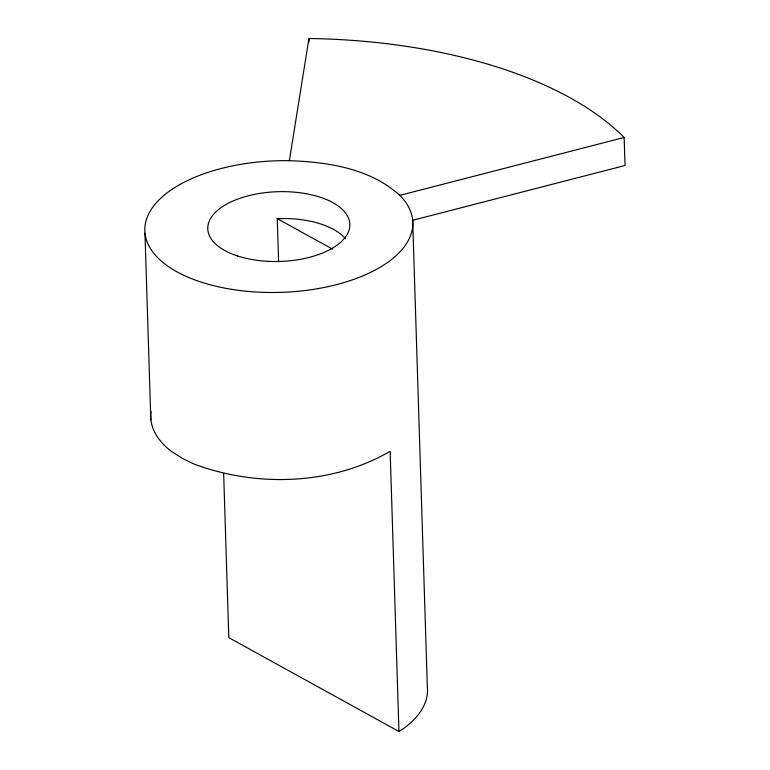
<?xml version="1.0" encoding="UTF-8"?>
<svg xmlns="http://www.w3.org/2000/svg" width="770" height="770" viewBox="0 0 770 770"><rect width="100%" height="100%" fill="white"/><g stroke="black" fill="none" stroke-linecap="round" stroke-linejoin="round"><path stroke-width="1.16" d="M223.656 473.579L228.805 637.637L398.956 731.5L390.149 451.287C331.928 485.187 257.026 487.42 194.454 464.223L182.74 458.564L172.644 452.192C159.669 443.048 148.437 428.024 151.074 411.392M624.152 137.474L399.803 195.359A134.086 65.825 -1.8 0 1 314.603 289.183A134.086 65.825 -1.8 0 1 145.395 236.053A134.086 65.825 -1.8 0 1 289.366 160.68L308.943 38.5A382.7 187.87 -1.8 0 1 624.152 137.474L625.038 165.502L412.316 220.384M398.956 731.5L403.932 728.285A134.086 65.825 -1.8 0 0 427.34 686.984L412.662 219.96M278.605 261.742L277.258 218.632L286.632 218.536A71.061 34.881 -1.8 0 1 345.441 238.681M289.366 160.68C327.981 162.018 370.206 168.418 399.803 195.359M277.258 218.632L332.64 249.191M308.943 38.5L309.049 42.004M144.962 233.195L150.833 420.006M237.43 255.929A71.061 34.881 -1.8 0 0 349.513 228.315A71.061 34.881 -1.8 0 0 249.509 195.484A71.061 34.881 -1.8 0 0 237.43 255.929"/></g></svg>
